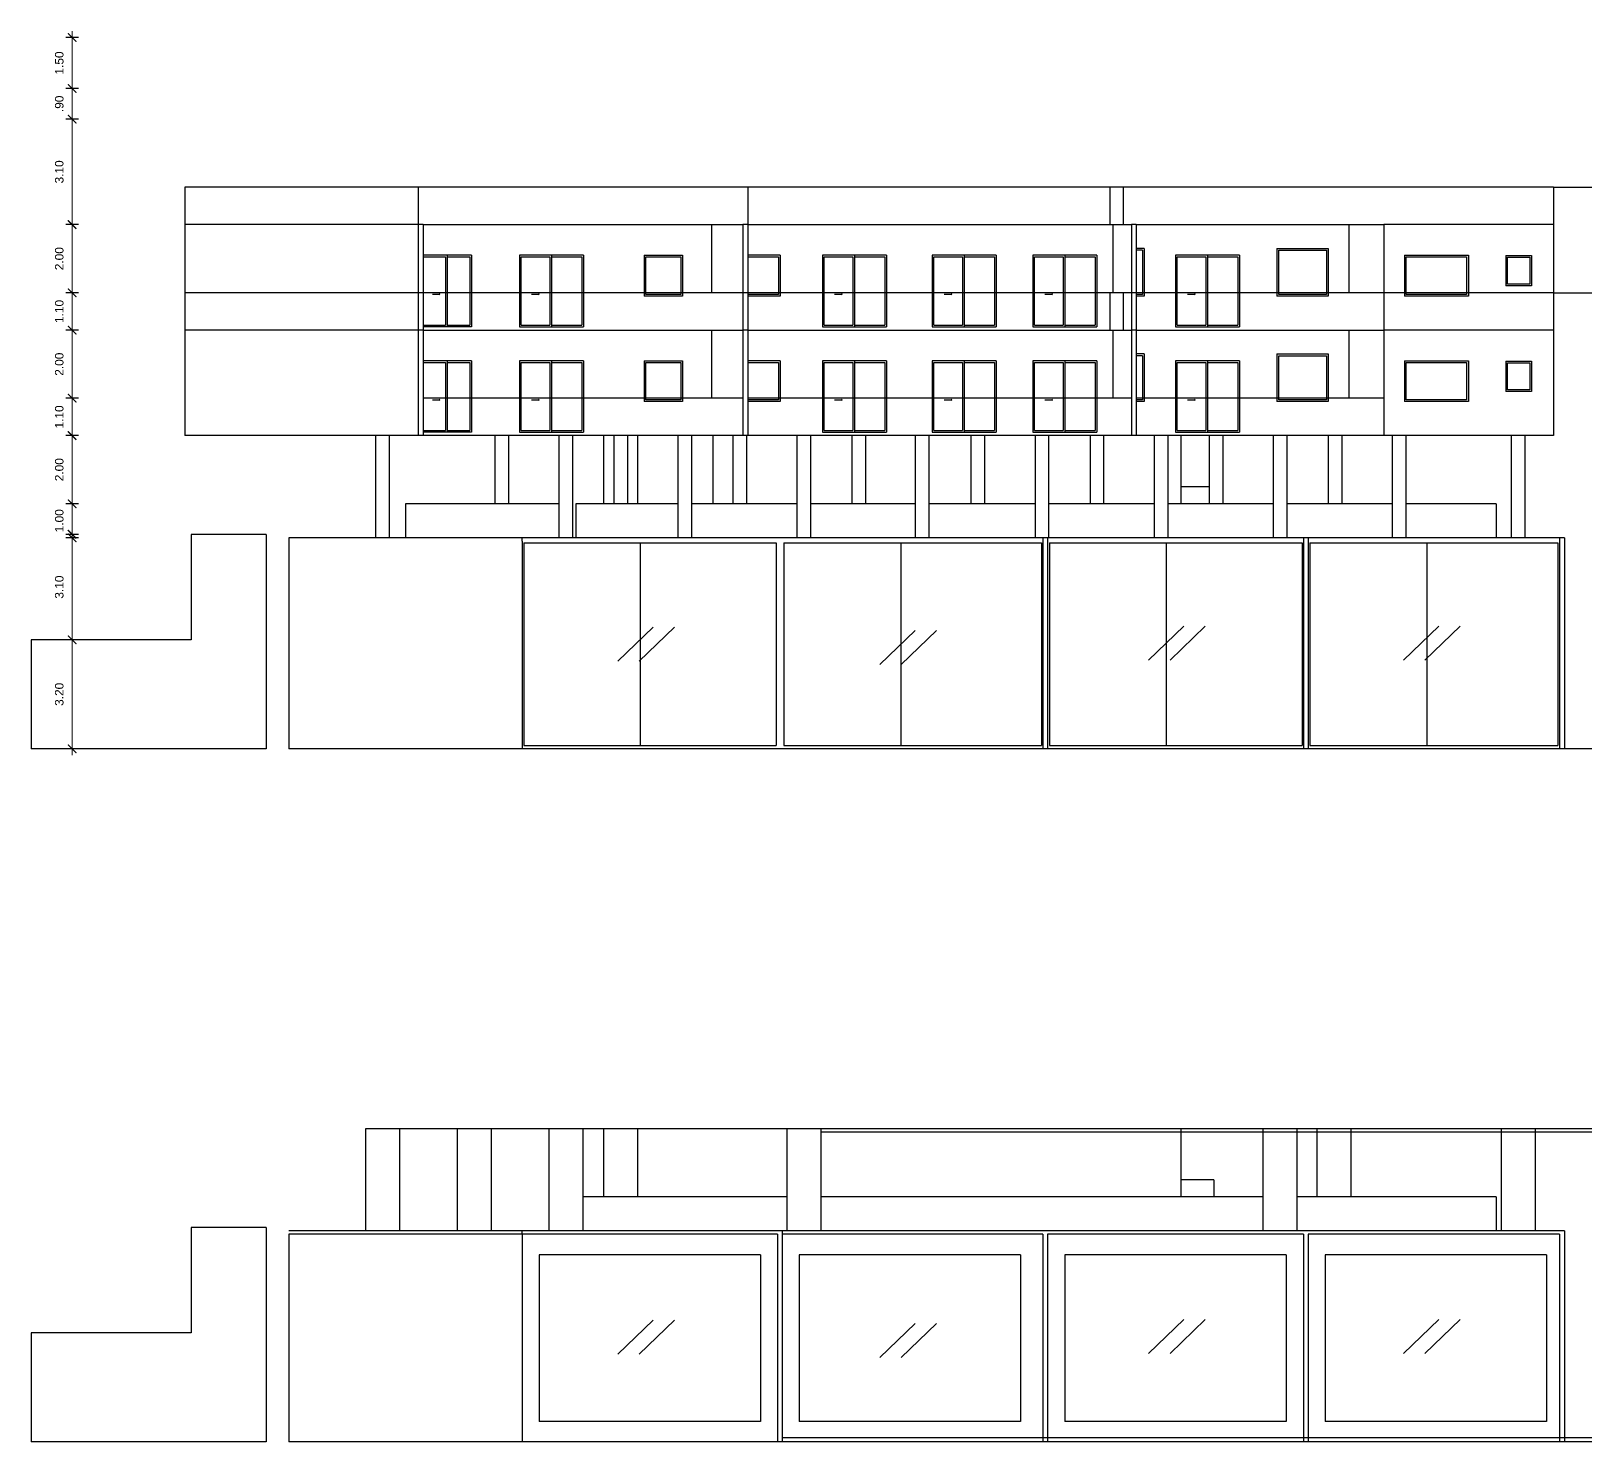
# Model space of a CAD drawing. Header units: millimetres. Extents: x -210 to 1173, y -437 to 320.
# Drawn here: x 969.96 to 1015.63, y -410.15 to -368.7 of the extents above; entities that cross this region are included whole.
import ezdxf

# ---------------------------------------------------------------- set-up
doc = ezdxf.new("R2010")
doc.units = ezdxf.units.MM
doc.header["$LTSCALE"] = 0.3
for name, color, linetype in [('COTAS', 1, 'Continuous'), ('VISTA', 2, 'Continuous'), ('VISTA LONGE', 1, 'Continuous'), ('VISTA PERTO', 3, 'Continuous')]:
    doc.layers.add(name, color=color, linetype=linetype)
doc.styles.add('COTAS', font='ARIAL.TTF')
doc.dimstyles.new('1_125', dxfattribs={"dimscale": 0.125, "dimtxt": 2, "dimasz": 2, "dimexe": 1.5, "dimexo": 6, "dimgap": 2, "dimtad": 1, "dimzin": 4, "dimdsep": 46, "dimtxsty": 'COTAS', "dimblk": 'ARCHTICK', "dimcen": 2.5, "dimdle": 1.5, "dimclrt": 2, "dimadec": 0, "dimazin": 0, "dimtfac": 1, "dimtix": 1, "dimtmove": 2, "dimatfit": 3, "dimldrblk": 'DOT', "dimfxl": 1.5, "dimfxlon": 1, "dimlwd": 5, "dimarcsym": 0})

# ---------------------------------------------------------------- blocks, each defined once
blk = doc.blocks.new('_ArchTick')
at = {"color": 0, "linetype": 'ByBlock', "const_width": 0.15}
blk.add_lwpolyline([(-0.5, -0.5), (0.5, 0.5)], dxfattribs=at)
blk = doc.blocks.new('*D64')
at = {"layer": 'COTAS', "color": 0, "lineweight": -2}
for p, q in [((971.353, -386.585), (970.978, -386.585)), ((971.353, -389.785), (970.978, -389.785))]:
    blk.add_line(p, q, dxfattribs=at)
at = {"layer": 'COTAS', "color": 0, "lineweight": 5}
blk.add_line((971.165, -389.973), (971.165, -386.398), dxfattribs=at)
at = {"layer": 'Defpoints', "color": 0}
for p in [(971.165, -386.585), (973.665, -386.585), (973.665, -389.785)]:
    blk.add_point(p, dxfattribs=at)
at = {"layer": 'COTAS', "color": 0, "lineweight": 5, "xscale": 0.25, "yscale": 0.25, "zscale": 0.25}
for p, rotation in [((971.165, -386.585), 90), ((971.165, -389.785), 270)]:
    blk.add_blockref('_ArchTick', p, dxfattribs=dict(at, rotation=rotation))
at = {"layer": 'COTAS', "color": 2, "insert": (970.788, -388.185), "char_height": 0.25, "attachment_point": 5, "rotation": 90, "style": 'COTAS'}
blk.add_mtext('3.20', dxfattribs=at)
blk = doc.blocks.new('_Dot')
at = {"color": 0, "linetype": 'ByBlock', "lineweight": -2}
blk.add_line((-0.5, 0), (-1, 0), dxfattribs=at)
at = {"color": 0, "linetype": 'ByBlock', "const_width": 0.5}
blk.add_lwpolyline([(-0.25, 0, 1), (0.25, 0, 1)], format="xyb", close=True, dxfattribs=at)
blk = doc.blocks.new('*D65')
at = {"layer": 'COTAS', "color": 0, "lineweight": -2}
for p, q in [((971.353, -383.485), (970.978, -383.485)), ((971.353, -386.585), (970.978, -386.585))]:
    blk.add_line(p, q, dxfattribs=at)
at = {"layer": 'COTAS', "color": 0, "lineweight": 5}
blk.add_line((971.165, -386.773), (971.165, -383.298), dxfattribs=at)
at = {"layer": 'Defpoints', "color": 0}
for p in [(971.165, -383.485), (978.365, -383.485), (978.365, -386.585)]:
    blk.add_point(p, dxfattribs=at)
at = {"layer": 'COTAS', "color": 0, "lineweight": 5, "xscale": 0.25, "yscale": 0.25, "zscale": 0.25}
for p, rotation in [((971.165, -383.485), 90), ((971.165, -386.585), 270)]:
    blk.add_blockref('_ArchTick', p, dxfattribs=dict(at, rotation=rotation))
at = {"layer": 'COTAS', "color": 2, "insert": (970.788, -385.035), "char_height": 0.25, "attachment_point": 5, "rotation": 90, "style": 'COTAS'}
blk.add_mtext('3.10', dxfattribs=at)
blk = doc.blocks.new('*D66')
at = {"layer": 'COTAS', "color": 0, "lineweight": -2}
for p, q in [((971.353, -382.585), (970.978, -382.585)), ((971.353, -383.585), (970.978, -383.585))]:
    blk.add_line(p, q, dxfattribs=at)
at = {"layer": 'COTAS', "color": 0, "lineweight": 5}
for p, q in [((971.165, -382.585), (971.165, -382.335)), ((971.165, -383.585), (971.165, -382.585)), ((971.165, -383.585), (971.165, -383.835))]:
    blk.add_line(p, q, dxfattribs=at)
at = {"layer": 'Defpoints', "color": 0}
for p in [(971.165, -382.585), (984.658, -382.585), (984.659, -383.585)]:
    blk.add_point(p, dxfattribs=at)
at = {"layer": 'COTAS', "color": 0, "lineweight": 5, "xscale": 0.25, "yscale": 0.25, "zscale": 0.25}
for p, rotation in [((971.165, -382.585), 270), ((971.165, -383.585), 90)]:
    blk.add_blockref('_ArchTick', p, dxfattribs=dict(at, rotation=rotation))
at = {"layer": 'COTAS', "color": 2, "insert": (970.788, -383.085), "char_height": 0.25, "attachment_point": 5, "rotation": 90, "style": 'COTAS'}
blk.add_mtext('1.00', dxfattribs=at)
blk = doc.blocks.new('*D67')
at = {"layer": 'COTAS', "color": 0, "lineweight": 5}
blk.add_line((971.165, -382.773), (971.165, -380.398), dxfattribs=at)
at = {"layer": 'COTAS', "color": 0, "lineweight": -2}
for p, q in [((971.353, -380.585), (970.978, -380.585)), ((971.353, -382.585), (970.978, -382.585))]:
    blk.add_line(p, q, dxfattribs=at)
at = {"layer": 'Defpoints', "color": 0}
for p in [(971.165, -380.585), (984.658, -380.585), (984.658, -382.585)]:
    blk.add_point(p, dxfattribs=at)
at = {"layer": 'COTAS', "color": 0, "lineweight": 5, "xscale": 0.25, "yscale": 0.25, "zscale": 0.25}
for p, rotation in [((971.165, -380.585), 90), ((971.165, -382.585), 270)]:
    blk.add_blockref('_ArchTick', p, dxfattribs=dict(at, rotation=rotation))
at = {"layer": 'COTAS', "color": 2, "insert": (970.788, -381.585), "char_height": 0.25, "attachment_point": 5, "rotation": 90, "style": 'COTAS'}
blk.add_mtext('2.00', dxfattribs=at)
blk = doc.blocks.new('*D68')
at = {"layer": 'COTAS', "color": 0, "lineweight": -2}
for p, q in [((971.353, -379.485), (970.978, -379.485)), ((971.353, -380.585), (970.978, -380.585))]:
    blk.add_line(p, q, dxfattribs=at)
at = {"layer": 'COTAS', "color": 0, "lineweight": 5}
for p, q in [((971.165, -379.485), (971.165, -379.235)), ((971.165, -380.585), (971.165, -379.485)), ((971.165, -380.585), (971.165, -380.835))]:
    blk.add_line(p, q, dxfattribs=at)
at = {"layer": 'Defpoints', "color": 0}
for p in [(971.165, -379.485), (985.181, -379.485), (985.181, -380.585)]:
    blk.add_point(p, dxfattribs=at)
at = {"layer": 'COTAS', "color": 0, "lineweight": 5, "xscale": 0.25, "yscale": 0.25, "zscale": 0.25}
for p, rotation in [((971.165, -379.485), 270), ((971.165, -380.585), 90)]:
    blk.add_blockref('_ArchTick', p, dxfattribs=dict(at, rotation=rotation))
at = {"layer": 'COTAS', "color": 2, "insert": (970.788, -380.035), "char_height": 0.25, "attachment_point": 5, "rotation": 90, "style": 'COTAS'}
blk.add_mtext('1.10', dxfattribs=at)
blk = doc.blocks.new('*D69')
at = {"layer": 'COTAS', "color": 0, "lineweight": -2}
for p, q in [((971.353, -377.485), (970.978, -377.485)), ((971.353, -379.485), (970.978, -379.485))]:
    blk.add_line(p, q, dxfattribs=at)
at = {"layer": 'COTAS', "color": 0, "lineweight": 5}
blk.add_line((971.165, -379.673), (971.165, -377.298), dxfattribs=at)
at = {"layer": 'Defpoints', "color": 0}
for p in [(971.165, -377.485), (985.181, -377.485), (985.181, -379.485)]:
    blk.add_point(p, dxfattribs=at)
at = {"layer": 'COTAS', "color": 0, "lineweight": 5, "xscale": 0.25, "yscale": 0.25, "zscale": 0.25}
for p, rotation in [((971.165, -377.485), 90), ((971.165, -379.485), 270)]:
    blk.add_blockref('_ArchTick', p, dxfattribs=dict(at, rotation=rotation))
at = {"layer": 'COTAS', "color": 2, "insert": (970.788, -378.485), "char_height": 0.25, "attachment_point": 5, "rotation": 90, "style": 'COTAS'}
blk.add_mtext('2.00', dxfattribs=at)
blk = doc.blocks.new('*D70')
at = {"layer": 'COTAS', "color": 0, "lineweight": 5}
for p, q in [((971.165, -376.385), (971.165, -376.135)), ((971.165, -377.485), (971.165, -376.385)), ((971.165, -377.485), (971.165, -377.735))]:
    blk.add_line(p, q, dxfattribs=at)
at = {"layer": 'COTAS', "color": 0, "lineweight": -2}
for p, q in [((971.353, -376.385), (970.978, -376.385)), ((971.353, -377.485), (970.978, -377.485))]:
    blk.add_line(p, q, dxfattribs=at)
at = {"layer": 'Defpoints', "color": 0}
for p in [(971.165, -376.385), (978.184, -376.385), (978.184, -377.485)]:
    blk.add_point(p, dxfattribs=at)
at = {"layer": 'COTAS', "color": 0, "lineweight": 5, "xscale": 0.25, "yscale": 0.25, "zscale": 0.25}
for p, rotation in [((971.165, -376.385), 270), ((971.165, -377.485), 90)]:
    blk.add_blockref('_ArchTick', p, dxfattribs=dict(at, rotation=rotation))
at = {"layer": 'COTAS', "color": 2, "insert": (970.788, -376.935), "char_height": 0.25, "attachment_point": 5, "rotation": 90, "style": 'COTAS'}
blk.add_mtext('1.10', dxfattribs=at)
blk = doc.blocks.new('*D71')
at = {"layer": 'COTAS', "color": 0, "lineweight": -2}
for p, q in [((971.353, -368.885), (970.978, -368.885)), ((971.353, -370.385), (970.978, -370.385))]:
    blk.add_line(p, q, dxfattribs=at)
at = {"layer": 'COTAS', "color": 0, "lineweight": 5}
blk.add_line((971.165, -370.573), (971.165, -368.698), dxfattribs=at)
at = {"layer": 'Defpoints', "color": 0}
for p in [(971.165, -368.885), (1020.638, -368.885), (1020.638, -370.385)]:
    blk.add_point(p, dxfattribs=at)
at = {"layer": 'COTAS', "color": 0, "lineweight": 5, "xscale": 0.25, "yscale": 0.25, "zscale": 0.25}
for p, rotation in [((971.165, -368.885), 90), ((971.165, -370.385), 270)]:
    blk.add_blockref('_ArchTick', p, dxfattribs=dict(at, rotation=rotation))
at = {"layer": 'COTAS', "color": 2, "insert": (970.788, -369.635), "char_height": 0.25, "attachment_point": 5, "rotation": 90, "style": 'COTAS'}
blk.add_mtext('1.50', dxfattribs=at)
blk = doc.blocks.new('*D76')
at = {"layer": 'COTAS', "color": 0, "lineweight": 5}
for p, q in [((971.165, -376.385), (971.165, -376.135)), ((971.165, -377.485), (971.165, -376.385)), ((971.165, -377.485), (971.165, -377.735))]:
    blk.add_line(p, q, dxfattribs=at)
at = {"layer": 'COTAS', "color": 0, "lineweight": -2}
for p, q in [((971.353, -376.385), (970.978, -376.385)), ((971.353, -377.485), (970.978, -377.485))]:
    blk.add_line(p, q, dxfattribs=at)
at = {"layer": 'Defpoints', "color": 0}
for p in [(971.165, -376.385), (985.181, -376.385), (985.181, -377.485)]:
    blk.add_point(p, dxfattribs=at)
at = {"layer": 'COTAS', "color": 0, "lineweight": 5, "xscale": 0.25, "yscale": 0.25, "zscale": 0.25}
for p, rotation in [((971.165, -376.385), 270), ((971.165, -377.485), 90)]:
    blk.add_blockref('_ArchTick', p, dxfattribs=dict(at, rotation=rotation))
at = {"layer": 'COTAS', "color": 2, "insert": (970.788, -376.935), "char_height": 0.25, "attachment_point": 5, "rotation": 90, "style": 'COTAS'}
blk.add_mtext('1.10', dxfattribs=at)
blk = doc.blocks.new('*D77')
at = {"layer": 'COTAS', "color": 0, "lineweight": -2}
for p, q in [((971.353, -374.385), (970.978, -374.385)), ((971.353, -376.385), (970.978, -376.385))]:
    blk.add_line(p, q, dxfattribs=at)
at = {"layer": 'COTAS', "color": 0, "lineweight": 5}
blk.add_line((971.165, -376.573), (971.165, -374.198), dxfattribs=at)
at = {"layer": 'Defpoints', "color": 0}
for p in [(971.165, -374.385), (985.181, -374.385), (985.181, -376.385)]:
    blk.add_point(p, dxfattribs=at)
at = {"layer": 'COTAS', "color": 0, "lineweight": 5, "xscale": 0.25, "yscale": 0.25, "zscale": 0.25}
for p, rotation in [((971.165, -374.385), 90), ((971.165, -376.385), 270)]:
    blk.add_blockref('_ArchTick', p, dxfattribs=dict(at, rotation=rotation))
at = {"layer": 'COTAS', "color": 2, "insert": (970.788, -375.385), "char_height": 0.25, "attachment_point": 5, "rotation": 90, "style": 'COTAS'}
blk.add_mtext('2.00', dxfattribs=at)
blk = doc.blocks.new('*D107')
at = {"layer": 'COTAS', "color": 0, "lineweight": -2}
for p, q in [((971.353, -371.285), (970.978, -371.285)), ((971.353, -374.385), (970.978, -374.385))]:
    blk.add_line(p, q, dxfattribs=at)
at = {"layer": 'COTAS', "color": 0, "lineweight": 5}
blk.add_line((971.165, -374.573), (971.165, -371.098), dxfattribs=at)
at = {"layer": 'Defpoints', "color": 0}
for p in [(971.165, -371.285), (1023.887, -371.285), (1023.887, -374.385)]:
    blk.add_point(p, dxfattribs=at)
at = {"layer": 'COTAS', "color": 0, "lineweight": 5, "xscale": 0.25, "yscale": 0.25, "zscale": 0.25}
for p, rotation in [((971.165, -371.285), 90), ((971.165, -374.385), 270)]:
    blk.add_blockref('_ArchTick', p, dxfattribs=dict(at, rotation=rotation))
at = {"layer": 'COTAS', "color": 2, "insert": (970.788, -372.835), "char_height": 0.25, "attachment_point": 5, "rotation": 90, "style": 'COTAS'}
blk.add_mtext('3.10', dxfattribs=at)
blk = doc.blocks.new('*D108')
at = {"layer": 'COTAS', "color": 0, "lineweight": -2}
for p, q in [((971.353, -370.385), (970.978, -370.385)), ((971.353, -371.285), (970.978, -371.285))]:
    blk.add_line(p, q, dxfattribs=at)
at = {"layer": 'COTAS', "color": 0, "lineweight": 5}
for p, q in [((971.165, -370.385), (971.165, -370.135)), ((971.165, -371.285), (971.165, -370.385)), ((971.165, -371.285), (971.165, -371.535))]:
    blk.add_line(p, q, dxfattribs=at)
at = {"layer": 'Defpoints', "color": 0}
for p in [(971.165, -370.385), (1023.887, -370.385), (1023.887, -371.285)]:
    blk.add_point(p, dxfattribs=at)
at = {"layer": 'COTAS', "color": 0, "lineweight": 5, "xscale": 0.25, "yscale": 0.25, "zscale": 0.25}
for p, rotation in [((971.165, -370.385), 270), ((971.165, -371.285), 90)]:
    blk.add_blockref('_ArchTick', p, dxfattribs=dict(at, rotation=rotation))
at = {"layer": 'COTAS', "color": 2, "insert": (970.788, -370.835), "char_height": 0.25, "attachment_point": 5, "rotation": 90, "style": 'COTAS'}
blk.add_mtext('.90', dxfattribs=at)

msp = doc.modelspace()

# ---------------------------------------------------------------- linework, layer by layer
at = {"layer": 'COTAS'}
for p, q in [((981.746, -376.431), (981.97, -376.431)), ((981.97, -376.431), (981.947, -376.412)), ((981.97, -376.431), (981.947, -376.45)), ((984.661, -376.431), (984.885, -376.431)), ((984.885, -376.431), (984.862, -376.412)), ((984.885, -376.431), (984.862, -376.45)), ((993.563, -376.431), (993.787, -376.431)), ((993.787, -376.431), (993.764, -376.412)), ((993.787, -376.431), (993.764, -376.45)), ((996.781, -376.431), (997.004, -376.431)), ((997.004, -376.431), (996.982, -376.412)), ((997.004, -376.431), (996.982, -376.45)), ((999.74, -376.431), (999.963, -376.431)), ((999.963, -376.431), (999.941, -376.412)), ((999.963, -376.431), (999.941, -376.45)), ((1003.929, -376.431), (1004.152, -376.431)), ((1004.152, -376.431), (1004.13, -376.412)), ((1004.152, -376.431), (1004.13, -376.45)), ((981.746, -379.531), (981.97, -379.531)), ((981.97, -379.531), (981.947, -379.512)), ((981.97, -379.531), (981.947, -379.55)), ((984.661, -379.531), (984.885, -379.531)), ((984.885, -379.531), (984.862, -379.512)), ((984.885, -379.531), (984.862, -379.55)), ((993.563, -379.531), (993.787, -379.531)), ((993.787, -379.531), (993.764, -379.512)), ((993.787, -379.531), (993.764, -379.55)), ((996.781, -379.531), (997.004, -379.531)), ((997.004, -379.531), (996.982, -379.512)), ((997.004, -379.531), (996.982, -379.55)), ((999.74, -379.531), (999.963, -379.531)), ((999.963, -379.531), (999.941, -379.512)), ((999.963, -379.531), (999.941, -379.55)), ((1003.929, -379.531), (1004.152, -379.531)), ((1004.152, -379.531), (1004.13, -379.512)), ((1004.152, -379.531), (1004.13, -379.55))]:
    msp.add_line(p, q, dxfattribs=at)
at = {"layer": 'VISTA'}
for p, q in [((981.334, -373.285), (974.478, -373.285)), ((1014.678, -373.285), (1023.99, -373.285)), ((981.334, -374.385), (974.478, -374.385)), ((981.475, -374.385), (990.869, -374.385)), ((989.943, -374.385), (989.943, -376.385)), ((991.01, -374.385), (1002.283, -374.385)), ((1001.734, -374.385), (1001.734, -376.385)), ((1002.424, -374.385), (1009.699, -374.385)), ((1008.671, -374.385), (1008.671, -376.385)), ((982.898, -375.285), (981.475, -375.285)), ((981.475, -375.335), (982.136, -375.335)), ((982.136, -375.335), (982.136, -377.335)), ((982.186, -375.285), (982.186, -377.385)), ((982.186, -375.335), (982.848, -375.335)), ((982.848, -375.335), (982.848, -377.335)), ((982.898, -375.285), (982.898, -377.385)), ((984.307, -375.285), (984.307, -377.385)), ((986.186, -375.285), (984.307, -375.285)), ((984.357, -375.335), (985.196, -375.335)), ((984.357, -377.335), (984.357, -375.335)), ((985.196, -375.335), (985.196, -377.335)), ((985.246, -375.285), (985.246, -377.385)), ((985.246, -375.335), (986.136, -375.335)), ((986.136, -375.335), (986.136, -377.335)), ((986.186, -375.285), (986.186, -377.385)), ((987.971, -375.285), (987.971, -376.485)), ((987.971, -375.285), (989.098, -375.285)), ((988.022, -375.335), (989.048, -375.335)), ((988.022, -376.435), (988.022, -375.335)), ((989.048, -375.335), (989.048, -376.435)), ((989.098, -375.285), (989.098, -376.485)), ((991.964, -375.285), (991.01, -375.285)), ((991.01, -375.335), (991.914, -375.335)), ((991.914, -375.335), (991.914, -376.435)), ((991.964, -375.285), (991.964, -376.485)), ((993.209, -375.285), (993.209, -377.385)), ((995.088, -375.285), (993.209, -375.285)), ((993.259, -375.335), (994.098, -375.335)), ((993.259, -377.335), (993.259, -375.335)), ((994.098, -375.335), (994.098, -377.335)), ((994.148, -375.285), (994.148, -377.385)), ((994.148, -375.335), (995.038, -375.335)), ((995.038, -375.335), (995.038, -377.335)), ((995.088, -375.285), (995.088, -377.385)), ((996.426, -375.285), (996.426, -377.385)), ((998.305, -375.285), (996.426, -375.285)), ((996.476, -375.335), (997.316, -375.335)), ((996.476, -377.335), (996.476, -375.335)), ((997.316, -375.335), (997.316, -377.335)), ((997.366, -375.285), (997.366, -377.385)), ((997.366, -375.335), (998.255, -375.335)), ((998.255, -375.335), (998.255, -377.335)), ((998.305, -375.285), (998.305, -377.385)), ((999.385, -375.285), (999.385, -377.385)), ((1001.264, -375.285), (999.385, -375.285)), ((999.435, -375.335), (1000.275, -375.335)), ((999.435, -377.335), (999.435, -375.335)), ((1000.275, -375.335), (1000.275, -377.335)), ((1000.325, -375.285), (1000.325, -377.385)), ((1000.325, -375.335), (1001.214, -375.335)), ((1001.214, -375.335), (1001.214, -377.335)), ((1001.264, -375.285), (1001.264, -377.385)), ((1002.66, -375.085), (1002.424, -375.085)), ((1002.61, -375.135), (1002.424, -375.135)), ((1002.61, -375.135), (1002.61, -376.435)), ((1002.66, -375.085), (1002.66, -376.485)), ((1003.574, -375.285), (1003.574, -377.385)), ((1005.453, -375.285), (1003.574, -375.285)), ((1003.624, -375.335), (1004.464, -375.335)), ((1003.624, -377.335), (1003.624, -375.335)), ((1004.464, -375.335), (1004.464, -377.335)), ((1004.514, -375.285), (1004.514, -377.385)), ((1004.514, -375.335), (1005.403, -375.335)), ((1005.403, -375.335), (1005.403, -377.335)), ((1005.453, -375.285), (1005.453, -377.385)), ((1006.557, -375.085), (1006.557, -376.485)), ((1006.557, -375.085), (1008.06, -375.085)), ((1008.06, -375.085), (1008.06, -376.485)), ((981.334, -376.385), (974.478, -376.385)), ((989.098, -376.485), (987.971, -376.485)), ((989.048, -376.435), (988.022, -376.435)), ((991.914, -376.435), (991.01, -376.435)), ((991.964, -376.485), (991.01, -376.485)), ((1002.61, -376.435), (1002.424, -376.435)), ((1002.66, -376.485), (1002.424, -376.485)), ((1008.06, -376.485), (1006.557, -376.485)), ((1014.678, -376.385), (1023.99, -376.385)), ((981.334, -377.485), (974.478, -377.485)), ((981.475, -377.335), (982.136, -377.335)), ((982.898, -377.385), (981.475, -377.385)), ((981.475, -377.485), (990.869, -377.485)), ((982.186, -377.335), (982.848, -377.335)), ((984.307, -377.385), (986.186, -377.385)), ((984.357, -377.335), (985.196, -377.335)), ((985.246, -377.335), (986.136, -377.335)), ((989.943, -377.485), (989.943, -379.485)), ((991.01, -377.485), (1002.283, -377.485)), ((993.209, -377.385), (995.088, -377.385)), ((993.259, -377.335), (994.098, -377.335)), ((994.148, -377.335), (995.038, -377.335)), ((996.426, -377.385), (998.305, -377.385)), ((996.476, -377.335), (997.316, -377.335)), ((997.366, -377.335), (998.255, -377.335)), ((999.385, -377.385), (1001.264, -377.385)), ((999.435, -377.335), (1000.275, -377.335)), ((1000.325, -377.335), (1001.214, -377.335)), ((1001.734, -377.485), (1001.734, -379.485)), ((1002.424, -377.485), (1009.699, -377.485)), ((1003.574, -377.385), (1005.453, -377.385)), ((1003.624, -377.335), (1004.464, -377.335)), ((1004.514, -377.335), (1005.403, -377.335)), ((1008.671, -377.485), (1008.671, -379.485)), ((982.898, -378.385), (981.475, -378.385)), ((981.475, -378.435), (982.136, -378.435)), ((982.136, -378.435), (982.136, -380.435)), ((982.186, -378.385), (982.186, -380.485)), ((982.186, -378.435), (982.848, -378.435)), ((982.848, -378.435), (982.848, -380.435)), ((982.898, -378.385), (982.898, -380.485)), ((984.307, -378.385), (984.307, -380.485)), ((986.186, -378.385), (984.307, -378.385)), ((984.357, -378.435), (985.196, -378.435)), ((984.357, -380.435), (984.357, -378.435)), ((985.196, -378.435), (985.196, -380.435)), ((985.246, -378.385), (985.246, -380.485)), ((985.246, -378.435), (986.136, -378.435)), ((986.136, -378.435), (986.136, -380.435)), ((986.186, -378.385), (986.186, -380.485)), ((987.971, -378.385), (987.971, -379.585)), ((987.971, -378.385), (989.098, -378.385)), ((988.022, -378.435), (989.048, -378.435)), ((988.022, -379.535), (988.022, -378.435)), ((989.048, -378.435), (989.048, -379.535)), ((989.098, -378.385), (989.098, -379.585)), ((991.964, -378.385), (991.01, -378.385)), ((991.01, -378.435), (991.914, -378.435)), ((991.914, -378.435), (991.914, -379.535)), ((991.964, -378.385), (991.964, -379.585)), ((993.209, -378.385), (993.209, -380.485)), ((995.088, -378.385), (993.209, -378.385)), ((993.259, -378.435), (994.098, -378.435)), ((993.259, -380.435), (993.259, -378.435)), ((994.098, -378.435), (994.098, -380.435)), ((994.148, -378.385), (994.148, -380.485)), ((994.148, -378.435), (995.038, -378.435)), ((995.038, -378.435), (995.038, -380.435)), ((995.088, -378.385), (995.088, -380.485)), ((996.426, -378.385), (996.426, -380.485)), ((998.305, -378.385), (996.426, -378.385)), ((996.476, -378.435), (997.316, -378.435)), ((996.476, -380.435), (996.476, -378.435)), ((997.316, -378.435), (997.316, -380.435)), ((997.366, -378.385), (997.366, -380.485)), ((997.366, -378.435), (998.255, -378.435)), ((998.255, -378.435), (998.255, -380.435)), ((998.305, -378.385), (998.305, -380.485)), ((999.385, -378.385), (999.385, -380.485)), ((1001.264, -378.385), (999.385, -378.385)), ((999.435, -378.435), (1000.275, -378.435)), ((999.435, -380.435), (999.435, -378.435)), ((1000.275, -378.435), (1000.275, -380.435)), ((1000.325, -378.385), (1000.325, -380.485)), ((1000.325, -378.435), (1001.214, -378.435)), ((1001.214, -378.435), (1001.214, -380.435)), ((1001.264, -378.385), (1001.264, -380.485)), ((1002.66, -378.185), (1002.424, -378.185)), ((1002.61, -378.235), (1002.424, -378.235)), ((1002.61, -378.235), (1002.61, -379.535)), ((1002.66, -378.185), (1002.66, -379.585)), ((1003.574, -378.385), (1003.574, -380.485)), ((1005.453, -378.385), (1003.574, -378.385)), ((1003.624, -378.435), (1004.464, -378.435)), ((1003.624, -380.435), (1003.624, -378.435)), ((1004.464, -378.435), (1004.464, -380.435)), ((1004.514, -378.385), (1004.514, -380.485)), ((1004.514, -378.435), (1005.403, -378.435)), ((1005.403, -378.435), (1005.403, -380.435)), ((1005.453, -378.385), (1005.453, -380.485)), ((1006.557, -378.185), (1006.557, -379.585)), ((1006.557, -378.185), (1008.06, -378.185)), ((1008.06, -378.185), (1008.06, -379.585)), ((989.048, -379.535), (988.022, -379.535)), ((991.914, -379.535), (991.01, -379.535)), ((1002.61, -379.535), (1002.424, -379.535)), ((989.098, -379.585), (987.971, -379.585)), ((991.964, -379.585), (991.01, -379.585)), ((1002.66, -379.585), (1002.424, -379.585)), ((1008.06, -379.585), (1006.557, -379.585)), ((981.475, -380.435), (982.136, -380.435)), ((982.186, -380.435), (982.848, -380.435)), ((984.357, -380.435), (985.196, -380.435)), ((985.246, -380.435), (986.136, -380.435)), ((993.259, -380.435), (994.098, -380.435)), ((994.148, -380.435), (995.038, -380.435)), ((996.476, -380.435), (997.316, -380.435)), ((997.366, -380.435), (998.255, -380.435)), ((999.435, -380.435), (1000.275, -380.435)), ((1000.325, -380.435), (1001.214, -380.435)), ((1003.624, -380.435), (1004.464, -380.435)), ((1004.514, -380.435), (1005.403, -380.435)), ((984.382, -380.585), (974.478, -380.585)), ((982.898, -380.485), (981.475, -380.485)), ((984.307, -380.485), (986.186, -380.485)), ((985.462, -380.585), (985.462, -383.585)), ((985.862, -380.585), (985.862, -383.585)), ((988.959, -380.585), (988.959, -383.585)), ((989.359, -380.585), (989.359, -383.585)), ((989.984, -380.585), (989.984, -382.585)), ((992.456, -380.585), (992.456, -383.585)), ((992.856, -380.585), (992.856, -383.585)), ((993.209, -380.485), (995.088, -380.485)), ((995.926, -380.585), (995.926, -383.585)), ((996.326, -380.585), (996.326, -383.585)), ((996.426, -380.485), (998.305, -380.485)), ((999.385, -380.485), (1001.264, -380.485)), ((999.45, -380.585), (999.45, -383.585)), ((999.85, -380.585), (999.85, -383.585)), ((1002.947, -380.585), (1002.947, -383.585)), ((1003.347, -380.585), (1003.347, -383.585)), ((1003.574, -380.485), (1005.453, -380.485)), ((1003.736, -380.585), (1003.736, -382.585)), ((1006.444, -380.585), (1006.444, -383.585)), ((1006.844, -380.585), (1006.844, -383.585)), ((1009.941, -380.585), (1009.941, -383.585)), ((1010.341, -380.585), (1010.341, -383.585)), ((1013.438, -380.585), (1013.438, -383.585)), ((1013.838, -380.585), (1013.838, -383.585)), ((980.953, -382.585), (980.954, -383.585)), ((985.462, -382.585), (980.953, -382.585)), ((988.959, -382.585), (985.963, -382.585)), ((985.963, -382.585), (985.963, -383.585)), ((992.456, -382.585), (989.359, -382.585)), ((995.926, -382.585), (992.856, -382.585)), ((999.45, -382.585), (996.326, -382.585)), ((1002.947, -382.585), (999.85, -382.585)), ((1006.444, -382.585), (1003.347, -382.585)), ((1009.941, -382.585), (1006.844, -382.585)), ((1012.997, -382.585), (1010.341, -382.585)), ((1012.997, -382.585), (1012.997, -383.585)), ((984.382, -383.585), (977.526, -383.585)), ((984.382, -389.785), (977.526, -389.785)), ((985.164, -400.951), (985.164, -403.951)), ((986.164, -400.951), (986.164, -403.951)), ((1063.99, -400.951), (993.158, -400.951)), ((1003.736, -400.951), (1003.736, -402.951)), ((1006.145, -400.951), (1006.145, -403.951)), ((1007.145, -400.951), (1007.145, -403.951)), ((1013.138, -400.951), (1013.138, -403.951)), ((1014.138, -400.951), (1014.138, -403.951)), ((1063.99, -401.051), (993.158, -401.051)), ((992.158, -402.951), (986.164, -402.951)), ((1006.145, -402.951), (993.158, -402.951)), ((1012.997, -402.951), (1007.145, -402.951)), ((1012.997, -402.951), (1012.997, -403.951)), ((1015.006, -403.951), (992.024, -403.951)), ((999.68, -404.051), (992.024, -404.051)), ((999.68, -404.051), (999.68, -410.151)), ((1007.336, -404.051), (999.821, -404.051)), ((999.821, -404.051), (999.821, -410.151)), ((1007.336, -404.051), (1007.336, -410.151)), ((1014.852, -404.051), (1007.477, -404.051)), ((1007.477, -404.051), (1007.477, -410.151)), ((1014.852, -404.051), (1014.852, -410.151)), ((1015.006, -403.951), (1015.006, -410.151)), ((999.026, -404.651), (992.524, -404.651)), ((992.524, -404.651), (992.524, -409.551)), ((999.026, -404.651), (999.026, -409.551)), ((1006.823, -404.651), (1000.321, -404.651)), ((1000.321, -404.651), (1000.321, -409.551)), ((1006.823, -404.651), (1006.823, -409.551)), ((1014.479, -404.651), (1007.977, -404.651)), ((1007.977, -404.651), (1007.977, -409.551)), ((1014.479, -404.651), (1014.479, -409.551)), ((994.891, -407.674), (995.927, -406.674)), ((995.519, -407.674), (996.555, -406.674)), ((1002.787, -407.552), (1003.824, -406.552)), ((1003.415, -407.552), (1004.451, -406.552)), ((1010.273, -407.552), (1011.31, -406.552)), ((1010.901, -407.552), (1011.938, -406.552)), ((999.026, -409.551), (992.524, -409.551)), ((1006.823, -409.551), (1000.321, -409.551)), ((1014.479, -409.551), (1007.977, -409.551)), ((1054.787, -410.031), (992.024, -410.031)), ((1047.698, -410.151), (992.024, -410.151))]:
    msp.add_line(p, q, dxfattribs=at)
for points in [[(1006.608, -375.135), (1008.01, -375.135), (1008.01, -376.435), (1006.608, -376.435)], [(1006.608, -378.235), (1008.01, -378.235), (1008.01, -379.535), (1006.608, -379.535)]]:
    msp.add_lwpolyline(points, close=True, dxfattribs=at)
at = {"layer": 'VISTA LONGE'}
for p, q in [((974.478, -373.285), (974.478, -377.485)), ((974.478, -376.385), (974.478, -380.585)), ((980.08, -380.585), (980.08, -383.585)), ((980.48, -380.585), (980.48, -383.585)), ((983.579, -380.585), (983.579, -382.585)), ((983.979, -380.585), (983.979, -382.585)), ((986.776, -380.585), (986.776, -382.585)), ((987.076, -380.585), (987.076, -382.585)), ((987.476, -380.585), (987.476, -382.585)), ((987.776, -380.585), (987.776, -382.585)), ((990.573, -380.585), (990.573, -382.585)), ((990.973, -380.585), (990.973, -382.585)), ((994.071, -380.585), (994.071, -382.585)), ((994.471, -380.585), (994.471, -382.585)), ((997.568, -380.585), (997.568, -382.585)), ((997.968, -380.585), (997.968, -382.585)), ((1001.065, -380.585), (1001.065, -382.585)), ((1001.465, -380.585), (1001.465, -382.585)), ((1004.562, -380.585), (1004.562, -382.585)), ((1004.962, -380.585), (1004.962, -382.585)), ((1008.059, -380.585), (1008.059, -382.585)), ((1008.459, -380.585), (1008.459, -382.585)), ((1004.562, -382.085), (1003.736, -382.085)), ((977.526, -383.585), (977.526, -389.785)), ((984.382, -400.951), (979.782, -400.951)), ((979.782, -400.951), (979.782, -403.951)), ((980.782, -400.951), (980.782, -403.951)), ((982.473, -400.951), (982.473, -403.951)), ((983.473, -400.951), (983.473, -403.951)), ((986.776, -400.951), (986.776, -402.951)), ((987.776, -400.951), (987.776, -402.951)), ((1007.729, -400.951), (1007.729, -402.951)), ((1008.729, -400.951), (1008.729, -402.951)), ((1004.706, -402.451), (1003.736, -402.451)), ((1004.706, -402.451), (1004.706, -402.951)), ((984.382, -403.951), (977.526, -403.951)), ((977.526, -404.051), (977.526, -410.151)), ((984.382, -404.051), (977.526, -404.051)), ((984.382, -410.151), (977.526, -410.151))]:
    msp.add_line(p, q, dxfattribs=at)
at = {"layer": 'VISTA PERTO'}
for p, q in [((1014.678, -373.285), (981.334, -373.285)), ((981.334, -373.285), (981.334, -374.385)), ((991.01, -373.285), (991.01, -374.385)), ((1001.649, -373.285), (1001.649, -374.385)), ((1002.043, -373.285), (1002.043, -374.385)), ((1014.678, -373.285), (1014.678, -377.485)), ((981.475, -374.385), (981.334, -374.385)), ((981.334, -374.385), (981.334, -377.485)), ((981.475, -374.385), (981.475, -377.485)), ((991.01, -374.385), (990.869, -374.385)), ((990.869, -374.385), (990.869, -377.485)), ((991.01, -374.385), (991.01, -377.485)), ((1002.424, -374.385), (1002.283, -374.385)), ((1002.283, -374.385), (1002.283, -377.485)), ((1002.424, -374.385), (1002.424, -377.485)), ((1014.678, -374.385), (1009.699, -374.385)), ((1009.699, -374.385), (1009.699, -377.485)), ((1010.3, -375.285), (1010.3, -376.485)), ((1010.3, -375.285), (1012.179, -375.285)), ((1010.35, -375.335), (1012.129, -375.335)), ((1010.35, -376.435), (1010.35, -375.335)), ((1012.129, -375.335), (1012.129, -376.435)), ((1012.179, -375.285), (1012.179, -376.485)), ((1013.283, -375.292), (1013.283, -376.185)), ((1013.283, -375.292), (1014.035, -375.292)), ((1013.333, -375.342), (1013.985, -375.342)), ((1013.333, -376.135), (1013.333, -375.342)), ((1013.985, -375.342), (1013.985, -376.135)), ((1014.035, -375.292), (1014.035, -376.185)), ((1014.035, -376.185), (1013.283, -376.185)), ((1013.985, -376.135), (1013.333, -376.135)), ((1014.678, -376.385), (981.334, -376.385)), ((981.334, -376.385), (981.334, -377.485)), ((990.869, -376.385), (981.475, -376.385)), ((991.01, -376.385), (991.01, -377.485)), ((1002.283, -376.385), (991.01, -376.385)), ((1001.649, -376.385), (1001.649, -377.485)), ((1002.043, -376.385), (1002.043, -377.485)), ((1009.699, -376.385), (1002.424, -376.385)), ((1012.179, -376.485), (1010.3, -376.485)), ((1012.129, -376.435), (1010.35, -376.435)), ((1014.678, -376.385), (1014.678, -380.585)), ((981.334, -377.485), (981.334, -380.585)), ((981.475, -377.485), (981.334, -377.485)), ((981.475, -377.485), (981.475, -380.585)), ((991.01, -377.485), (990.869, -377.485)), ((990.869, -377.485), (990.869, -380.585)), ((991.01, -377.485), (991.01, -380.585)), ((1002.424, -377.485), (1002.283, -377.485)), ((1002.283, -377.485), (1002.283, -380.585)), ((1002.424, -377.485), (1002.424, -380.585)), ((1009.699, -377.485), (1009.699, -380.585)), ((1014.678, -377.485), (1009.699, -377.485)), ((1010.3, -378.385), (1010.3, -379.585)), ((1010.3, -378.385), (1012.179, -378.385)), ((1010.35, -378.435), (1012.129, -378.435)), ((1010.35, -379.535), (1010.35, -378.435)), ((1012.129, -378.435), (1012.129, -379.535)), ((1012.179, -378.385), (1012.179, -379.585)), ((1013.283, -378.392), (1013.283, -379.285)), ((1013.283, -378.392), (1014.035, -378.392)), ((1013.333, -378.442), (1013.985, -378.442)), ((1013.333, -379.235), (1013.333, -378.442)), ((1013.985, -378.442), (1013.985, -379.235)), ((1014.035, -378.392), (1014.035, -379.285)), ((990.869, -379.485), (981.475, -379.485)), ((1002.283, -379.485), (991.01, -379.485)), ((1009.699, -379.485), (1002.424, -379.485)), ((1012.129, -379.535), (1010.35, -379.535)), ((1014.035, -379.285), (1013.283, -379.285)), ((1013.985, -379.235), (1013.333, -379.235)), ((1012.179, -379.585), (1010.3, -379.585)), ((993.158, -380.585), (984.382, -380.585)), ((1014.678, -380.585), (993.158, -380.585)), ((976.86, -383.485), (974.66, -383.485)), ((974.66, -383.485), (974.66, -386.585)), ((976.86, -383.485), (976.86, -389.785)), ((992.024, -383.585), (984.382, -383.585)), ((984.382, -383.685), (984.382, -383.585)), ((1015.006, -383.585), (992.024, -383.585)), ((999.68, -383.585), (999.68, -389.785)), ((999.821, -383.585), (999.821, -389.785)), ((1007.336, -383.585), (1007.336, -389.785)), ((1007.477, -383.585), (1007.477, -389.785)), ((1014.852, -383.585), (1014.852, -389.785)), ((1015.006, -383.585), (1015.006, -389.785)), ((984.382, -383.685), (984.382, -389.785)), ((984.432, -383.735), (991.843, -383.735)), ((984.432, -383.735), (984.432, -389.685)), ((987.861, -389.685), (987.861, -383.735)), ((991.843, -383.735), (991.843, -389.685)), ((992.074, -383.735), (999.64, -383.735)), ((992.074, -383.735), (992.074, -389.685)), ((995.513, -389.685), (995.513, -383.735)), ((999.64, -383.735), (999.64, -389.685)), ((999.871, -383.735), (1007.297, -383.735)), ((999.871, -383.735), (999.871, -389.685)), ((1003.31, -389.685), (1003.31, -383.735)), ((1007.297, -383.735), (1007.297, -389.685)), ((1007.527, -383.735), (1014.806, -383.735)), ((1007.527, -383.735), (1007.527, -389.685)), ((1010.966, -389.685), (1010.966, -383.735)), ((1014.806, -383.735), (1014.806, -389.685)), ((987.194, -387.211), (988.231, -386.211)), ((987.822, -387.211), (988.859, -386.211)), ((994.891, -387.307), (995.927, -386.308)), ((995.519, -387.307), (996.555, -386.308)), ((1002.787, -387.186), (1003.824, -386.186)), ((1003.415, -387.186), (1004.451, -386.186)), ((1010.273, -387.185), (1011.31, -386.185)), ((1010.901, -387.185), (1011.938, -386.185)), ((969.96, -386.585), (969.96, -389.785)), ((974.66, -386.585), (969.96, -386.585)), ((976.86, -389.785), (969.96, -389.785)), ((992.024, -389.785), (984.382, -389.785)), ((984.432, -389.685), (991.843, -389.685)), ((1047.698, -389.785), (992.024, -389.785)), ((992.074, -389.685), (999.64, -389.685)), ((999.871, -389.685), (1007.297, -389.685)), ((1007.527, -389.685), (1014.806, -389.685)), ((993.158, -400.951), (984.382, -400.951)), ((992.158, -400.951), (992.158, -403.951)), ((993.158, -400.951), (993.158, -403.951)), ((976.86, -403.851), (974.66, -403.851)), ((974.66, -403.851), (974.66, -406.951)), ((976.86, -403.851), (976.86, -410.151)), ((992.024, -403.951), (984.382, -403.951)), ((984.382, -404.051), (984.382, -403.951)), ((984.382, -404.051), (984.382, -410.151)), ((991.883, -404.051), (984.382, -404.051)), ((991.883, -404.051), (991.883, -410.151)), ((992.024, -403.951), (992.024, -410.151)), ((991.383, -404.651), (984.882, -404.651)), ((984.882, -404.651), (984.882, -409.551)), ((991.383, -404.651), (991.383, -409.551)), ((987.194, -407.578), (988.231, -406.578)), ((987.822, -407.578), (988.859, -406.578)), ((969.96, -406.951), (969.96, -410.151)), ((974.66, -406.951), (969.96, -406.951)), ((991.383, -409.551), (984.882, -409.551)), ((976.86, -410.151), (969.96, -410.151)), ((992.024, -410.151), (984.382, -410.151))]:
    msp.add_line(p, q, dxfattribs=at)

# ---------------------------------------------------------------- dimensions: what is measured, and where the dimension line sits
at = {"layer": 'COTAS'}
for base, p1, p2, picture, middle in [((971.165, -368.885), (1020.638, -370.385), (1020.638, -368.885), '*D71', (970.788, -369.635)), ((971.165, -370.385), (1023.887, -371.285), (1023.887, -370.385), '*D108', (970.788, -370.835)), ((971.165, -371.285), (1023.887, -374.385), (1023.887, -371.285), '*D107', (970.788, -372.835)), ((971.165, -374.385), (985.181, -376.385), (985.181, -374.385), '*D77', (970.788, -375.385)), ((971.165, -376.385), (978.184, -377.485), (978.184, -376.385), '*D70', (970.788, -376.935)), ((971.165, -376.385), (985.181, -377.485), (985.181, -376.385), '*D76', (970.788, -376.935)), ((971.165, -377.485), (985.181, -379.485), (985.181, -377.485), '*D69', (970.788, -378.485)), ((971.165, -379.485), (985.181, -380.585), (985.181, -379.485), '*D68', (970.788, -380.035)), ((971.165, -380.585), (984.658, -382.585), (984.658, -380.585), '*D67', (970.788, -381.585)), ((971.165, -382.585), (984.659, -383.585), (984.658, -382.585), '*D66', (970.788, -383.085)), ((971.165, -383.485), (978.365, -386.585), (978.365, -383.485), '*D65', (970.788, -385.035)), ((971.165, -386.585), (973.665, -389.785), (973.665, -386.585), '*D64', (970.788, -388.185))]:
    dim = msp.add_linear_dim(base=base, p1=p1, p2=p2, angle=90, dimstyle='1_125', dxfattribs=at)
    dim.commit()
    dim.dimension.update_dxf_attribs({"geometry": picture, "text_midpoint": middle})

doc.saveas('drawing.dxf')
